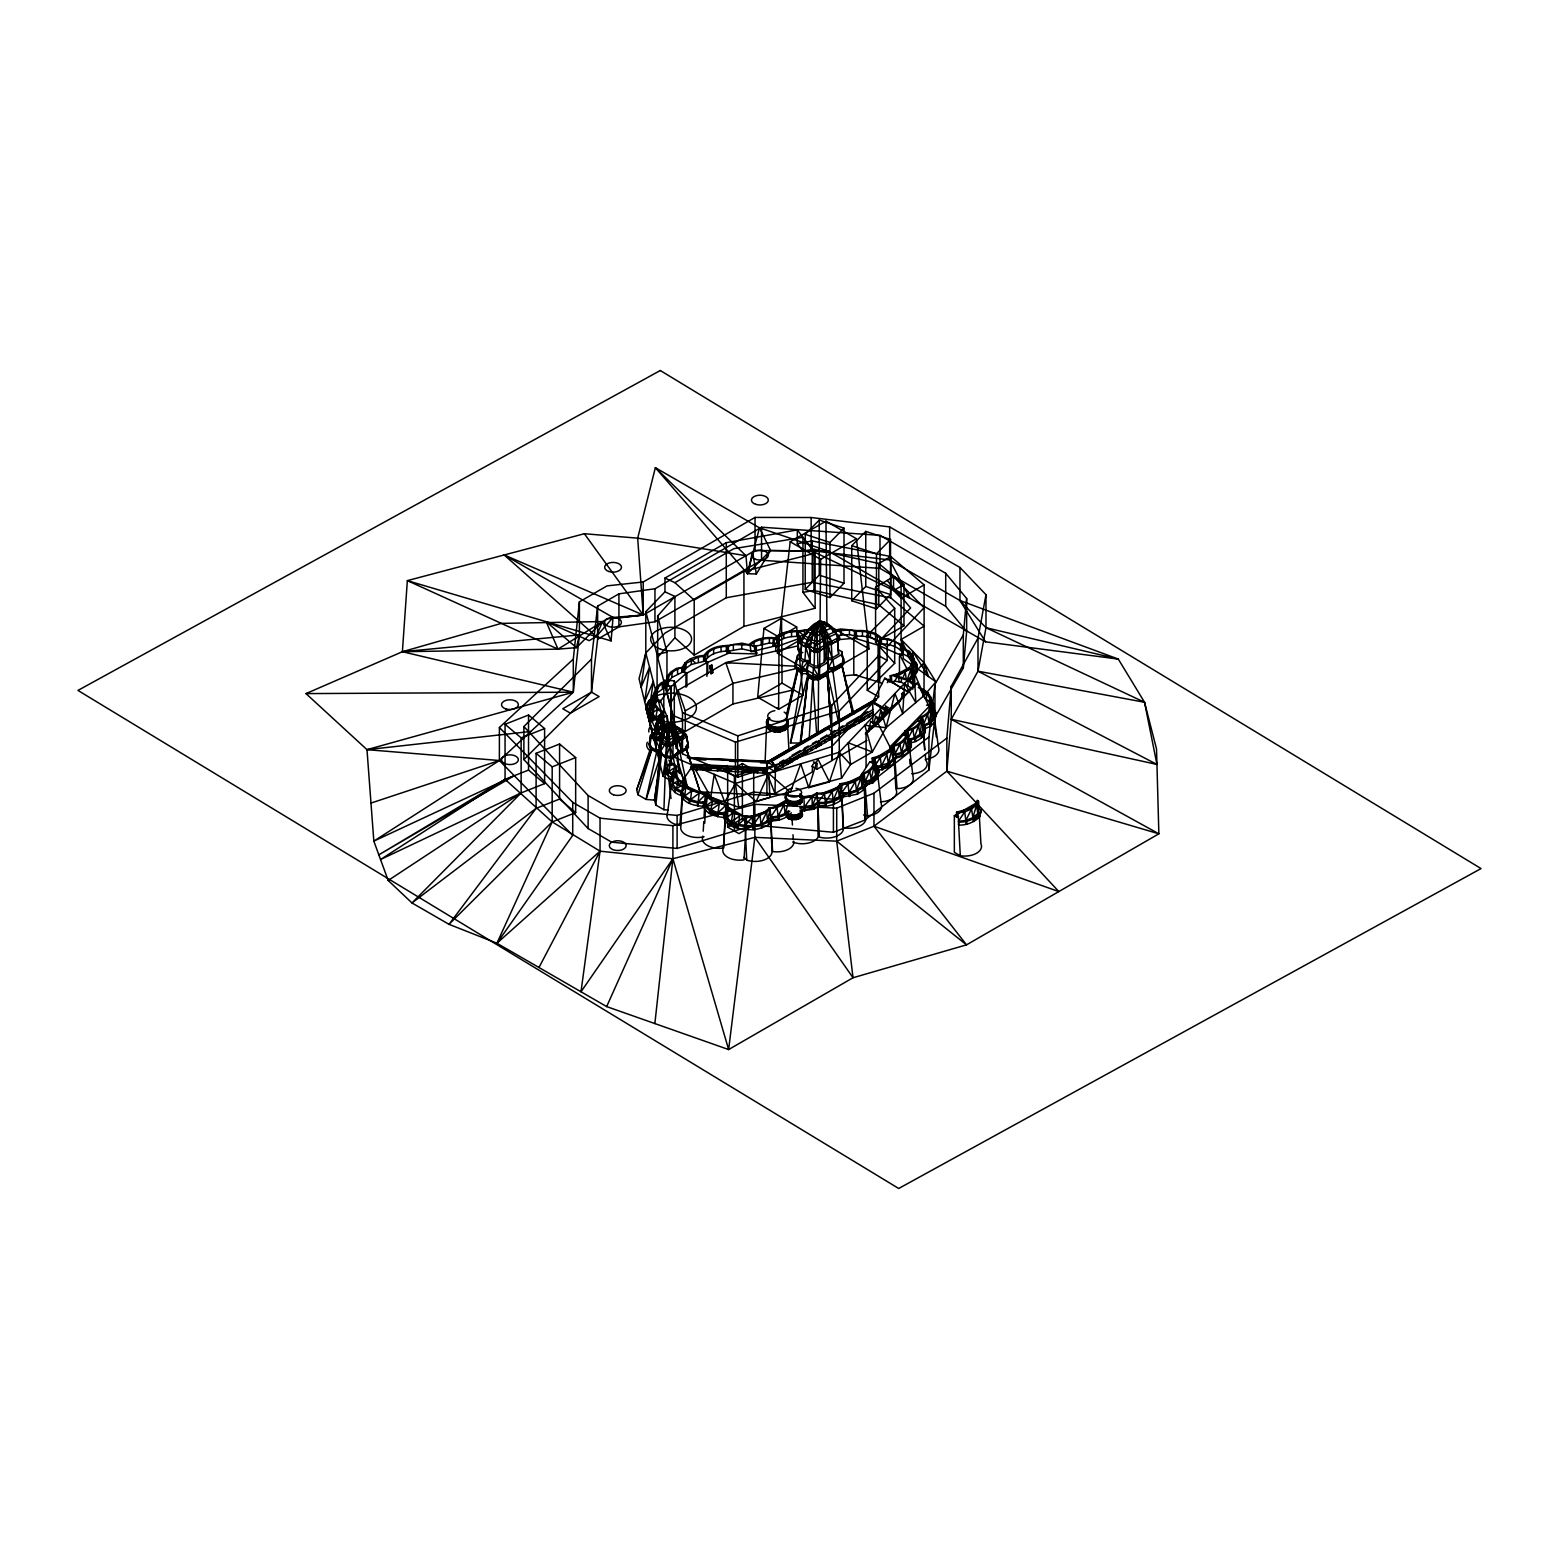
<?xml version="1.0" encoding="UTF-8"?>
<svg xmlns="http://www.w3.org/2000/svg" width="1559" height="1559" viewBox="0 0 1559 1559"><rect width="100%" height="100%" fill="white"/><g stroke="black" fill="none" stroke-linecap="round" stroke-linejoin="round"><path stroke-width="1.5" d="M690.462 769.386L766.892 773.245L775.018 771.53L775.018 765.8M785.639 799.67L786.34 796.941L785.853 801.54L786.34 796.941M787.821 721.466L786.671 722.304L787.431 727.254L787.821 721.466L786.671 722.304L787.431 727.254M802.281 813.369L801.95 809.511L801.443 815.084L801.95 809.511A8.36 4.833 0 0 1 798.052 814.772A8.36 4.833 0 0 1 787.958 814.012L787.685 818.241A8.691 5.028 0 0 0 798.208 819.04A8.691 5.028 0 0 0 802.261 813.389L802.281 815.922M841.957 792.868L840.418 783.651C835.39 791.348 825.081 793.414 816.39 793.219L817.91 802.437L825.413 802.437L833.227 800.41L839.288 796.902L841.957 792.868L843.867 793.278L843.867 796.24L841.217 800.293C834.377 804.873 826.251 807.406 817.91 806.295L825.413 805.399M817.91 806.295L817.91 802.437L824.497 793.726L832.175 791.582L838.372 788.211L841.431 784.489L839.288 796.902L838.372 788.211L833.227 800.41L832.175 791.582L825.413 802.437L824.497 793.726L817.384 794.057M873.332 711.742L861.659 718.485L861.659 715.62L861.192 718.757L847.141 726.864L846.673 724.272L846.673 727.157L832.642 735.244L832.175 732.652L832.194 760.48L816.916 769.308L811.557 766.21M818.592 621.632L805.048 634.26L804.97 635.916L808.069 637.689L811.908 637.573L809.355 648.992L814.48 652.344L818.027 652.383L824.769 647.648L819.8 622.022L822.256 628.998L829.154 625.023C816.994 614.09 805.574 631.726 801.657 641.509L799.631 643.224L801.774 644.841L805.789 647.16L810.544 647.16L809.355 645.933L813.019 632.896L809.881 633.071L807.504 631.707L807.679 630.362L819.099 621.593M813.72 677.483L813.72 679.802L813.72 677.483L817.773 677.483L817.773 679.782L817.773 677.483M660.724 747.891L660.763 740.856L665.128 730.314L659.827 750.697M778.623 709.287L779.071 637.144L796.668 626.971L802.982 695.217L778.623 709.287L757.693 697.204L763.949 628.413L781.546 618.241L796.668 626.971M795.831 665.576L797.682 670.896L786.593 719.693M802.827 652.325L797.526 655.384L797.506 658.405L802.904 661.523L808.127 661.523L806.899 669.727L808.069 677.054L800.683 743.955L808.088 673.722L806.997 669.629L801.248 669.649L795.304 666.2L725.792 662.692L678.107 690.228L670.955 702.622L670.955 723.259L685.258 731.522L732.944 703.986L793.278 689.935M808.088 673.722L808.069 677.054L812.824 679.802L818.572 679.782L827.088 674.872L828.277 672.416L827.498 659.613L826.309 658.931L826.66 644.218L824.399 636.072M841.49 663.9L852.442 712.755M841.47 666.239L843.341 663.783L842.503 661.016M828.297 669.103L827.108 671.539L831.337 724.877L827.205 671.617L832.954 671.617L841.47 666.706L843.867 663.569L841.685 651.565L838.079 649.479M856.437 538.712L820.658 559.369L819.566 677.424L777.395 653.065L790.199 541.772L825.978 521.135L856.437 538.712L869.084 648.836L818.572 678.029L812.824 678.048L806.88 674.599L808.03 661.62L809.978 660.451L805.789 647.16L799.631 643.224L799.533 640.924L805.048 634.26M810.446 649.382L809.862 663.471L814.149 665.946L817.929 666.005L817.072 632.74L818.611 621.749L810.31 628.667L803.314 637.689L801.657 641.509L809.452 645.835L804.132 645.816L811.908 637.573M818.202 734.406L818.631 667.739L827.478 662.633L827.498 659.613L832.818 659.691L841.646 654.585L841.685 651.565L843.867 663.569M660.899 757.401L661.601 752.646L656.592 752.217L651.837 749.47L649.772 746.391L651.116 737.719L653.377 733.51L662.088 726.494C667.174 728.053 671.539 717.023 666.005 728.735L662.283 726.923C670.214 723.824 671.033 720.765 664.543 725.89L662.984 727.897M676.703 752.744L680.036 753.036L688.376 746.683L686.895 736.803L675.144 726.436L667.778 723.162L674.365 726.104L674.755 727.878M687.577 788.406L680.036 753.036L681.225 751.769L681.38 739.999C677.191 733.646 662.536 708.566 672.884 735.595L666.531 737.68L663.432 735.887L663.101 733.977L655.852 740.467L656.592 752.217L646.069 799.416L654.566 800.157L655.793 805.029L663.92 809.725L668.168 810.095M788.113 816.76L791.309 815.182L790.588 819.021L788.542 818.339L788.211 814.149L791.602 815.279L791.524 819.566L787.626 818.261L787.86 814.032M814.149 665.946L814.48 652.344L809.355 648.992L809.355 645.933L814.402 649.031L817.968 649.07L824.204 645.465L824.185 643.38L831.356 641.47L839.541 636.91L839.638 639.19L837.514 641.275L824.165 646.732L824.224 648.817L824.73 645.329L828.686 643.185L832.701 643.204L839.638 639.19L837.612 637.865C840.574 630.362 803.138 612.102 828.862 626.055M785.853 801.774L785.522 796.181L785.872 801.852L791.699 805.282L796.123 805.223L796.201 802.359L802.378 798.89L802.047 801.774L801.443 799.709M824.185 643.38L824.769 647.648L817.832 651.662L813.876 651.604L815.279 632.896L820.599 621.827M780.085 731.873L780.182 728.306L785.054 726.669L787.86 723.883L787.431 727.488L784.742 730.333L780.046 731.873L769.834 730.314L769.542 726.669L766.794 723.824L766.775 720.492L769.678 717.744A10.874 6.275 0 0 0 774.531 728.306A10.874 6.275 0 0 0 787.841 720.609L787.86 723.746M800.118 794.018A8.691 5.028 0 0 1 800.118 801.112L799.884 804.054A8.36 4.833 0 0 0 802.047 801.872L796.123 805.282L796.24 802.417L787.724 801.112L785.541 798.851M674.248 735.088L668.986 723.863L665.654 724.389L665.771 725.559L669.844 723.376M668.48 723.142L665.79 725.11M669.181 723.805L672.572 730.392L671.773 732.087L668.869 733.315L665.264 731.853L665.946 728.716L665.167 730.333L662.497 730.255C654.546 726.416 673.293 719.79 675.144 727.312L672.026 728.228L669.24 723.844L675.105 741.928L669.98 744.89L666.511 744.539L660.704 740.817L660.568 753.582L666.2 757.752L671.208 758.181L677.483 754.556L678.672 752.334L670.662 729.943C665.147 711.761 682.9 748.866 681.225 750.814L688.376 746.683L686.311 734.679L680.698 731.093L686.311 734.679L688.376 747.638L681.225 751.769L677.892 751.496M903.811 692.8L901.18 699.348L902.661 692.488L903.811 692.8L903.655 697.048M790.588 819.021L791.309 815.182M926.475 705.097L929.456 705.642L931.171 709.696L929.456 700.887L931.132 701.18L932.672 705.214L931.366 710.066L927.566 714.49L922.304 717.257L920.823 716.555L920.648 720.726C917.394 726.358 911.391 729.709 905.077 730.762L905.077 735.536L907.026 735.088M809.862 663.471L810.446 650.006L809.862 660.548M663.92 809.725L666.531 737.68L668.753 724.058L669.805 746.742L666.511 756.057L660.568 753.582L666.511 757.011L671.52 757.44L678.672 753.309L677.931 750.405L681.225 750.814M704.746 823.171L705.428 809.589M671.461 725.52L668.908 723.318L674.521 727.059M672.163 724.623L674.306 727.507L673.975 725.598L668.577 723.629M684.245 667.077C677.912 668.109 671.871 671.422 668.499 677.015L668.265 681.186L666.784 680.64L667.174 676.528L670.701 672.046L676.411 668.382L684.245 667.077L684.245 671.851L686.856 672.845L686.856 686.564M686.856 672.845L670.877 686.934L668.265 685.96L668.499 677.015M765.157 760.811L766.775 720.492M780.435 731.756L781.332 728.111L783.904 727.254L784.313 730.469L783.398 726.728L780.845 727.585L780.435 731.756L784.45 728.248M796.435 805.185L797.175 802.261L799.221 801.579L796.766 801.852L796.435 805.185L799.65 802.378L799.553 804.152L799.241 801.95L796.552 803.431M703.226 831.2L703.791 821.496M704.083 816.624L704.59 805.964L703.226 801.716L704.785 801.54L707.279 797.195L705.447 793.219L706.695 792.498C709.17 800.936 719.517 803.723 727.332 804.425L727.332 809.199M725.091 818.806L723.395 847.921A16.857 9.724 0 0 0 744.033 859.847L745.884 828.297L745.514 829.466C736.491 828.998 722.363 825.198 723.688 813.584L725.247 813.428L727.741 809.082L725.909 805.107L727.332 804.425M725.286 818.845L723.59 847.979A16.857 9.724 0 0 1 702.934 836.053M809.16 739.161L813.408 667.759L808.01 664.641M660.587 725.13L660.919 715.503L663.998 711.606L662.244 711.722L659.379 715.484L657.157 728.462L661.23 725.149L658.989 720.414L659.379 715.484M660.704 723.512L660.919 715.503M772.874 645.368L773.245 639.755C778.954 632.408 789.205 630.596 798.033 630.849L798.949 636.462L800.605 638.001L775.817 646.907L774.16 645.368L774.16 640.613C779.734 633.149 790.121 631.259 798.949 631.707M809.978 660.451L804.912 660.451L805.789 647.16M683.037 783.514L682.472 791.875L684.771 795.986L690.52 799.65L698.179 801.891L705.662 802.106L705.564 803.294C696.698 803.236 684.615 801.579 680.952 792.147L685.765 787.314L683.037 783.514L684.089 782.696C688.396 790.725 698.9 792.79 707.279 792.946L707.279 797.701L709.189 796.259L685.999 786.028M705.935 797.935L707.279 792.946M650.512 735.614L649.772 746.391L655.715 749.821L660.724 750.249L655.852 740.467L651.116 737.719L650.512 735.614L656.748 731.327L650.512 735.614L649.031 744.461L649.772 747.346L655.715 750.775L660.724 751.204M756.29 646.322L756.076 653.903L726.923 653.182L727.118 645.601L741.909 643.146L756.29 646.322L756.329 653.728L757.284 652.987M919.849 717.159L917.647 721.174L920.628 721.72L920.628 716.945L922.304 717.257L920.122 734.25L914.256 737.855L907.357 739.531M876.294 699.017L767.379 761.825L766.853 767.983L691.007 764.163M705.447 793.219L704.785 801.54L706.149 805.808L711.001 809.881L718.056 812.687L725.442 813.467L725.909 805.107M723.688 813.584C725.149 823.327 737.271 825.861 745.514 826.504L746.547 817.013L747.794 816.312C739.979 815.591 729.612 812.804 727.137 804.386M786.827 721.447L786.671 724.916L787.685 724.935M802.242 799.709L801.54 796.941L811.791 796.396M682.14 796.824L679.841 825.354A16.857 9.724 0 0 1 667.408 813.603L671.091 787.178M819.8 676.664L819.586 679.198L822.256 676.353L819.8 676.664L820.482 677.386M821.593 675.632L821.379 678.165L822.256 676.353M611.089 640.905L613.038 617.461L504.2 554.965L596.298 636.52L613.038 617.461L643.224 615.026L755.043 550.463L828.667 551.243L985.522 641.821L1118.29 659.067L1144.54 702.271L1156.525 748.963L1158.863 833.812L966.522 944.851L853.026 977.746L728.638 1049.558L606.665 1006.588L496.931 943.234L449.011 924.331L411.985 902.953L388.191 880.465L373.829 841.119L366.989 749.665L305.993 693.599L402.397 651.72L501.355 623.386L602.437 621.573L611.089 640.905L407.347 580.63L402.397 651.72L573.303 692.196L579.402 634.883L579.402 601.852L607.075 585.872L643.224 581.975L755.043 517.413L811.148 517.51L889.663 526.903L959.974 567.495L985.99 594.681L985.99 627.712L978 671.188L951.243 719.264L946.859 771.159L1058.834 891.573L873.975 826.212L836.715 841.178L754.868 837.339L672.903 858.736L600.04 851.175L552.178 821.905L505.058 779.364L505.058 724.311L528.54 715.016L544.598 728.579L544.598 783.631L521.135 792.907L380.552 859.516L505.058 779.364L528.54 770.068L544.598 783.631M668.499 681.79L671.968 677.366L682.296 672.26C680.932 660.412 694.983 655.832 704.473 655.443L705.642 656.183L705.642 660.958L707.728 662.302L707.728 673.741M760.461 762.78L767.574 763.15L767.788 761.786L766.814 767.983L775.33 766.171L873.332 709.462M799.903 804.035L800.137 801.112A8.691 5.028 0 0 1 787.821 801.112A8.691 5.028 0 0 1 787.821 794.018M674.443 740.33L673.936 738.518L676.294 737.115L679.432 737.388L684.05 734.737L682.082 730.567L673.469 725.461L668.928 723.434L656.456 730.606L656.768 732.028L663.16 734.016L662.672 740.35L669.824 743L674.443 740.33L673.274 735.712L682.511 732.165L680.659 729.456L669.785 723.24L670.799 724.039M946.859 738.128L873.975 793.18L836.715 808.147L836.715 841.178L966.522 944.851L873.975 826.212L946.859 771.159L946.859 738.128L951.243 686.233L978 638.157L985.99 594.681M800.624 657.976L801.677 642.795L800.624 657.976L804.912 660.451M837.612 637.865L835.819 632.973L829.154 625.023L835.858 632.155L835.858 634.006L823.561 639.132L823.503 641.002L817.754 644.335L810.972 642.269L811.791 637.67L810.368 646.693L810.368 643.945L805.691 643.848C810.661 631.941 832.37 602.164 808.069 637.689M667.427 771.608L672.436 775.33L672.436 778.292L667.388 775.076L665.654 768.47M667.388 775.076L664.758 769.854M788.835 748.71L787.47 721.836L786.301 720.375M660.704 740.817L655.793 805.029L661.445 755.004L660.704 752.12L654.527 800.118L660.198 762.137M963.306 634.922L966.658 598.5L945.709 573.283L879.997 535.341L761.552 527.215L654.955 588.756L618.923 593.843L597.623 606.159L591.485 659.126L591.485 692.157L523.882 759.564L588.113 828.55L611.732 842.191L677.113 848.447L753.699 825.12L833.422 832.272L864.738 820.151L928.93 769.99L934.952 717.276L934.952 684.245L963.306 634.922L963.306 667.954L934.952 717.276M963.306 667.954L966.658 631.531L966.658 598.5M785.678 726.241L784.995 730.08L784.352 727.507L787.237 727.839L787.451 725.598L786.301 724.448L784.801 725.929L787.159 724.76M801.833 799.592L800.098 803.84L801.131 799.338L801.891 802.047L799.572 801.774L801.131 799.338M808.03 661.62L806.88 673.059L812.824 676.489L818.572 676.47L828.277 670.877L827.478 662.633L828.394 669.181L827.205 671.617L838.196 720.784M666.2 686.369L666.784 680.64M684.245 671.851L682.296 672.26L682.784 666.531M667.116 756.544L667.233 757.245M505.058 779.364L378.837 854.839L514.275 775.719L373.829 841.119L499.387 760.519L573.303 692.196L573.303 659.145L579.402 601.852M802.047 799.28L802.378 796.22L800.137 793.979M787.685 722.324L787.431 724.662L786.671 722.304M654.858 1023.581L672.903 858.736L672.903 825.705L754.868 804.308L836.715 808.147M655.131 699.894L654.585 691.943L656.573 687.168L660.997 682.939L666.648 680.426L668.265 680.815L668.265 685.96M665.985 686.233L666.648 680.426M672.592 775.037C665.771 782.306 672.592 793.473 681.049 795.363L683.232 783.398L678.068 780.552L674.423 776.109L673.293 771.218L674.989 767.223L676.664 766.931L674.813 775.856L676.664 771.705L676.606 766.385L672.065 763.15L670.467 760.032M654.819 700.069L655.287 696.035L656.982 695.801L650.278 724.389L645.855 707.689C647.589 696.366 661.445 693.365 671.111 693.112A25.256 14.577 0 0 1 696.152 705.798A25.256 14.577 0 0 1 677.639 721.778C666.96 723.22 654.897 721.33 647.238 713.106M661.834 716.438L662.283 712.405L657.333 709.442L654.039 704.902L653.299 699.991L655.287 696.035M931.58 705.292L931.99 709.131C934.367 699.543 928.053 689.409 918.27 687.655M934.231 704.415L933.568 712.132L934.231 704.415L930.645 699.582M806.997 671.188L801.248 671.188L795.304 667.759L795.324 662.887L797.506 658.405L795.304 667.759L802.437 673.644L808.186 673.624L800.157 743.078L790.491 742.98L802.437 673.644L801.248 669.649L802.904 661.523M928.93 769.99L928.93 736.959L934.952 684.245M591.485 692.157L599.143 696.581L570.419 713.165L562.76 708.76L591.485 692.157L597.623 639.19L597.623 606.159M754.868 804.308L754.868 837.339L728.638 1049.558L672.903 858.736L581 991.777L600.04 851.175L600.04 818.144L572.718 802.359L499.387 727.488L573.303 659.145M655.267 728.384C656.222 736.978 653.416 721.427 658.755 720.55M655.267 731.346L655.891 723.454M797.779 650.006L798.13 630.986L813.057 628.803M673.469 755.452L671.948 757.752L672.825 756.817M674.989 754.575L674.774 756.115L676.216 753.874M682.939 749.937L682.725 751.477L683.621 750.542M799.845 817.286L801.794 812.025L800.547 817.481L799.981 813.817L800.547 817.481M676.509 748.242L677.658 739.687L681.38 739.999L686.895 736.803M664.972 591.835L674.911 596.454L674.911 637.728L694.203 655.111L743.935 626.406L815.123 608.263L815.123 553.211L797.312 529.885L726.28 542.688L664.972 578.077L664.972 591.835L645.796 611.654L645.796 652.948L641.119 687.168L649.538 667.252L644.685 701.667L653.279 681.478L648.291 716.322L657.021 695.723L649.246 700.4L645.855 707.689L657.645 733.665L650.746 726.806L649.246 714.977L645.855 707.689L654.215 740.369L663.803 721.583L663.803 680.309L674.306 680.737L682.511 712.638L682.511 753.913L737.777 777.162L831.746 746.566L878.652 696.854L878.652 641.801L910.592 607.952L887.168 580.455L875.573 587.236L875.573 642.289L894.691 663.335L867.252 690.286L878.652 696.854M796.668 818.631L798.715 817.929L799.455 814.129L799.124 818.319L797.058 819.001L796.337 815.162L799.553 816.741M774.16 731.756L774.531 729.027L770.653 727.722L770.263 730.45L771.179 726.728L773.751 727.566L774.16 731.756L771.179 726.728M791.426 805.185L791.719 803.002L788.62 801.95L788.308 804.152L789.049 801.151L791.095 801.833L791.426 805.185L789.049 801.151M745.514 829.466L744.072 816.117C753.016 816.721 763.442 814.967 769.366 807.679L771.062 820.872C778.623 820.872 786.282 818.67 791.348 812.804M933.977 711.898L933.977 708.936L936.179 713.087L934.815 721.798L930.781 726.182L924.156 729.027L922.304 717.257L923.084 725.344L925.13 725.305C926.67 734.328 915.757 739.668 907.962 740.389M910.261 742.786C917.16 742.006 925.383 736.959 925.403 729.612M698.14 791.797L766.892 795.265L775.018 793.55L766.931 773.245L767.574 768.801L775.641 764.787M651.116 737.719L651.623 734.289L653.377 733.51L653.903 735.302L662.672 740.35L662.049 737.953M684.401 666.375L684.927 662.75M766.892 773.245L767.574 768.782L691.709 764.962M802.359 796.941L802.047 801.579L802.047 799.514M667.778 678.633L665.498 682.082M921.077 689.448L926.455 693.19L929.671 697.691L929.671 701.979L931.191 701.453L931.074 697.341L931.99 709.131M929.866 700.79L929.671 706.734L929.671 697.691M766.775 723.746L767.203 727.585L769.912 730.294L769.62 726.65L780.124 728.228L780.026 731.814A10.445 6.022 0 0 1 767.262 724.487L767.554 720.102L769.035 718.621L769.503 719.576M785.911 799.338L786.145 795.869L788.016 794.895L786.145 795.869M666.161 682.101L667.174 676.528M682.335 791.485L676.509 788.757L672.631 784.352L671.754 779.422L673.293 771.218L674.092 775.31M653.299 699.991L652.227 713.106L655.774 717.608L659.515 719.517M653.104 699.543L654.585 691.943L653.104 699.543L655.559 696.035L657.177 696.405L656.047 692.293C657.489 686.408 662.614 682.394 668.265 680.815M826.095 624.418C827.108 621.885 817.052 620.268 819.995 622.041L822.801 638.586L817.54 641.626L811.596 639.892L814.032 630.538L810.037 629.719M660.431 729.183L661.23 725.149L664.037 727.371M811.596 639.892L814.129 630.44L812.59 634.805L817.306 636.072L822.022 632.097L831.493 628.004L831.668 626.66L827.478 624.048L820.326 621.554M934.211 713.437L933.139 718.348L929.106 722.713L923.181 725.364L927.566 714.49L929.106 722.713L931.366 710.066L933.139 718.348L932.672 705.214L934.211 713.437L931.132 701.18L932.009 709.287M935.751 713.535L934.815 721.798M649.246 700.4L646.79 711.255L655.891 700.478L649.246 700.4L651.35 705.857M654.858 694.69L656.573 687.168M657.157 728.462L658.989 720.414L657.781 723.532M826.153 625.471L829.291 625.295L820.053 621.534L824.867 624.36L825.315 622.957L819.021 622.002L813.584 631.921L815.279 632.896L817.072 632.74L819.508 622.314M786.749 714.041L797.156 669.902M786.905 714.353L797.682 670.896M874.19 762.624L872.163 762.838L872.163 758.083L885.863 753.854L890.579 749.821L892.04 745.728L893.326 746.43L892.917 759.019L888.318 763.189L875.963 766.853M878.126 770.458L889.448 767.028L894.963 762.137L896.035 754.907L894.009 754.731M894.963 762.137L896.035 754.907M767.496 724.701L767.418 727.8L770.321 727.449L769.659 730.041L767.496 724.701L768.977 726.202M786.788 799.299L787.821 803.801L786.087 799.553L787.977 800.488L787.646 801.989M767.418 727.8L768.373 724.389M790.491 742.98L808.186 673.624M786.028 802.008L786.554 799.962L786.028 802.008L788.347 801.735M665.946 728.716L663.432 735.887M797.312 529.885L797.312 543.662L812.239 540.973L890.813 556.563L924.156 584.878L924.019 695.645L935.926 681.829L903.421 658.716L901.102 639.482L924.156 626.172L890.813 597.857L812.239 582.267L726.28 597.74L664.972 633.129L645.796 652.948L639.034 678.691L663.004 776.129L679.276 785.522L738.752 807.348L763.364 799.163L841.568 778.214L850.532 764.553L872.319 751.964L886.038 727.702L894.963 693.502L902.7 713.632L904.59 683.349L915.835 702.563L914.315 673.079L924.019 695.645L886.038 727.702L864.836 725.286L872.319 751.964L848.252 742.786L850.532 764.553L839.268 752.256L839.268 710.982L887.129 660.47L887.129 646.712L924.058 607.757L893.56 576.772L887.168 580.455M873.742 723.883L875.729 716.341L880.679 719.186L874.735 724.448M878.711 718.777L880.699 711.235L885.648 714.08L879.705 719.342M880.699 711.235L883.173 715.562L885.648 706.149L890.598 708.994L879.88 718.972M931.171 704.921C930.626 710.787 925.988 715.152 920.628 716.945M797.526 655.384L795.324 664.446M788.308 802.866L785.21 813.428L778.155 816.234L770.789 817.013C765.274 824.906 754.361 826.328 745.416 825.393L752.081 816.994L760.032 815.221L766.677 812.122L770.243 808.556L767.496 820.872L766.677 812.122L760.967 824.087L760.032 815.221L752.88 825.744L752.081 816.994L744.949 816.994M824.769 647.648L820.813 630.577L822.158 628.92L825.257 638.274M661.601 752.646L646.069 799.416L637.943 794.72L651.837 749.47L649.596 745.319L651.214 746.995M843.536 796.785L857.411 794.155L863.998 789.731L866.044 785.561L865.089 781.877L869.727 771.12L871.228 779.403L873.897 766.833L875.651 775.154L875.632 762.02L877.132 770.282L875.651 775.154L871.228 779.403L865.089 781.877L864.212 773.751L869.727 771.12L873.897 766.833L875.632 762.02L874.443 757.947L872.787 757.596L874.151 761.688C873.059 767.593 868.11 771.724 862.575 773.381L864.212 773.751M864.056 785.249L872.845 782.91L877.269 778.662L879.14 769.99L877.308 765.8M906.617 681.4L912.463 664.797L911.236 664.076L909.404 668.109L904.298 671.968L890.208 675.768L890.208 680.523L888.026 679.217M878.672 770.438L877.269 778.662M808.79 787.704L817.715 758.726L829.446 781.877L808.79 787.704L800.722 763.832L790.335 792.342L768.704 773.439L756.173 801.54L735.458 783.417L673.02 756.739L645.796 652.948M786.087 799.163L785.911 797.253M725.442 813.467L725.052 814.636C717.647 814.305 709.209 811.908 704.59 805.964M958.61 816.799L956.563 816.974L956.563 812.22L970.516 808.264L975.486 804.347L977.201 800.293L978.448 801.014L979.091 809.335L977.746 813.584L972.894 817.657L965.82 820.463L958.454 821.242L960.305 855.755A16.857 9.724 0 0 0 980.942 843.848L979.383 817.13M958.454 824.204L958.746 825.101C966.697 825.335 974.219 822.295 979.773 816.76L981.118 809.55L979.091 809.335M979.773 816.76L981.118 809.55M766.794 721.486L767.184 727.196L766.794 721.486L767.808 721.447M767.184 724.604L767.944 722.265L766.931 722.285M814.402 649.031L817.54 641.626L815.279 632.896M829.446 781.877L839.268 752.256L924.058 662.809L901.102 639.482L901.102 584.43M637.943 794.72L636.676 789.809L651.116 746.586L649.031 744.461M788.25 816.156L787.178 817.481L787.724 813.798M890.208 675.768L898.335 675.515L910.495 668.772L911.606 677.366L912.463 664.797L913.106 673.137L911.606 677.366L908.273 680.055M913.613 677.619L912.872 680.854L915.114 673.371L913.106 673.137M913.613 680.562L915.114 673.371M652.695 706.968C648.895 704.376 654.429 689.292 653.279 697.048M666.726 742.688L668.986 737.855L668.869 733.315L665.888 729.885L668.441 723.766L670.896 723.824M636.676 789.809L651.837 749.47M912.541 660.841L912.541 665.615L911.372 660.782L907.786 656.378L902.447 653.591L902.447 648.817L907.786 651.623L911.372 656.027L912.541 660.841L910.69 664.991L912.385 664.699L914.061 660.704L912.95 655.832L909.306 651.37L904.142 648.544L901.609 644.627L888.221 638.703L880.075 638.995C888.455 639.151 898.958 641.217 903.265 649.226L903.265 653.981L901.375 655.423L878.185 645.192L878.185 681.809L882.394 683.66M663.16 734.016L662.107 737.992L657.956 737.641L668.499 723.805L663.959 728.774M795.051 819.254L795.597 817.384L792.011 815.201L792.674 819.254L795.051 818.806L792.674 818.806L792.011 817.364L795.597 817.384M817.929 666.005L824.516 662.205L824.73 645.329M656.047 697.068L658.015 687.558M651.623 734.289L652.227 736.277L653.903 735.302L656.456 730.606M934.055 707.825L931.249 702.739M665.888 729.885L668.441 723.766M606.665 1006.588L672.903 858.736M538.966 967.515L600.04 851.175L496.931 943.234L552.178 821.905L552.178 766.853L536.101 753.309L559.584 744.013L575.661 757.577L575.661 812.629L552.178 821.905L449.011 924.331L536.101 808.361L559.584 799.065L575.661 812.629M663.998 716.926L667.038 716.497L660.022 700.127L656.982 700.556L654.819 704.668L654.819 699.894L656.982 695.801M889.448 767.028L889.624 763.676L894.963 759.194M823.425 676.976L825.978 674.209L825.101 676.021M841.646 654.585L843.867 662.01L834.162 667.622L828.394 667.622L832.818 659.691L834.162 667.622L832.954 671.617L839.775 720.784M835.838 668.655L834.961 670.467L835.156 667.915L837.514 667.681L836.618 669.493M838.684 668.324L841.334 665.479L840.457 667.291M864.056 782.287L862.01 786.457L856.495 790.238L849.012 792.635L841.529 793.005L839.833 783.885L854.39 780.728L859.983 777.084L862.361 773.147L864.056 782.287L866.044 782.618L872.845 779.948L877.171 775.31M863.998 789.731L866.044 782.618M826.757 644.296L826.406 659.009M661.386 743.662L669.805 746.742L675.339 743.546L674.54 739.901L677.191 738.323L680.679 738.654L686.311 734.679M687.09 747.287L686.213 749.002L687.831 747.618L686.564 745.26L687.831 747.618M872.767 701.608L884.791 678.165L908.624 691.923L884.83 713.866M903.363 676.489L905.331 672.689L906.286 679.217M799.631 643.224L801.579 639.463L801.657 641.509M663.803 680.309L673.02 715.445L673.02 756.739L663.004 776.129L668.421 739.161L657.879 755.297L663.803 721.583L649.246 714.977L662.205 724.701M685.96 687.266L685.96 673.546L683.875 672.182L683.875 667.427L685.979 663.432L698.354 657.002L705.642 656.183M683.875 672.182L685.979 668.207L691.319 664.446L705.642 660.958M789.731 811.226C785.073 816.429 777.785 817.734 771.062 817.91M979.773 813.798C974.219 819.352 966.697 822.392 958.746 822.158L957.791 812.921L956.563 812.22M895.49 758.239L902.875 756.096L908.195 752.217L908.195 748.866L911.333 743.721L910.456 739.434L908.41 739.57L907.591 731.385L906.052 730.898L906.052 735.673L903.285 734.815L889.624 749.723M911.333 743.721L911.333 746.683L908.195 752.217M908.449 737.524L912.892 729.417L918.543 725.734L921.973 721.213L923.337 729.67L920.122 734.25L918.543 725.734L914.256 737.855L912.892 729.417L905.077 730.762M813.584 631.921L819.06 622.158M800.157 816.37L801.794 812.025M917.491 668.265L917.491 671.227L914.782 675.729L914.782 672.786C919.557 668.382 916.867 661.893 912.229 658.639M787.509 764.319L789.478 760.811L787.49 761.961L787.49 764.28L787.509 762M787.977 764.046L789.478 761.357L789.517 763.169M802.495 755.667L803.996 752.978L804.035 754.79M816.604 747.521L818.105 744.851M831.726 736.433L829.758 739.94L829.719 737.582L831.746 736.452M830.226 739.668L831.726 736.978M845.134 730.898L846.673 728.248L846.673 730.021M859.652 722.519L861.192 719.868L861.192 721.642M828.238 657.956L828.686 643.185C812.181 602.144 824.633 628.18 832.701 643.204L831.317 644.841L832.058 657.976L828.238 657.956L824.477 659.983L824.516 662.205L824.165 646.732M663.725 727.956L665.05 726.026L664.115 726.572M756.329 573.985L752.588 551.886L747.521 573.693L759.486 527.799L828.667 551.243L770.614 550.483L747.521 573.693L745.962 555.706L655.365 467.681L747.521 573.693L756.329 573.985L770.614 550.483L759.486 527.799L655.365 467.681L637.689 538.167L643.224 615.026L617.267 618.124L613.038 617.461A8.419 4.872 0 0 0 605.126 624.009A8.419 4.872 0 0 0 618.455 626.055A8.419 4.872 0 0 0 617.267 618.124M816.877 624.711L818.904 621.437M653.903 735.302L662.263 727.8M657.976 730.84L662.088 726.494L665.401 726.007L668.187 723.376L663.354 726.572M859.633 777.512L869.864 761.727L872.787 762.37L874.151 766.463M875.359 765.177L880.27 757.577L891.748 750.444L893.326 746.43L892.917 759.019L891.748 750.444L888.318 763.189L886.954 754.517L881.439 766.151L880.27 757.577L872.163 758.083M649.85 708.234L650.356 713.165L654.371 717.978C654.429 728.345 645.017 705.779 652.89 703.791L654.371 704.122L651.72 708.156L654.039 704.902L652.227 713.106L657.333 709.442L655.774 717.608L663.998 712.171L658.872 709.228L655.618 704.746L654.819 699.894M841.217 800.293L841.217 797.331L843.867 793.278M816.955 624.711L819.099 621.456M770.789 822.197L772.017 851.721A16.857 9.724 0 0 1 746.722 860.139L745.299 829.252C753.738 830.772 762.078 828.492 769.347 824.341L772.562 820.424L772.562 817.481L770.711 816.974L777.025 807.64L787.256 802.086M958.454 821.242L964.69 811.869L971.569 808.965L976.597 804.99L978.448 801.014L977.746 813.584L976.597 804.99L972.894 817.657L971.569 808.965L965.82 820.463L964.69 811.869L957.791 812.921M893.326 682.959L898.335 675.515L899.173 681.965M775.037 729.027L779.519 729.008L775.037 731.814L775.856 727.819L778.818 727.819L779.519 731.814M775.037 729.612L775.856 727.819M795.714 805.223L795.714 802.982L792.128 805.223L792.128 803.002L795.148 802.028L795.714 803.47M792.128 803.47L792.771 802.028M705.058 656.436C709.618 648.544 719.868 646.322 728.423 646.303L728.423 651.077L730.294 652.519L706.948 662.633L705.058 661.191L704.005 655.618C708.741 647.842 718.855 645.699 727.371 645.504L728.423 646.303M705.058 661.191C709.618 653.299 719.868 651.077 728.423 651.077M496.931 943.234L572.718 835.39L572.718 802.359M658.015 692.332L666.492 686.213L671.169 686.272L660.081 701.862L657.177 701.18L657.021 654.429L645.796 611.654M660.919 720.258L663.998 716.38L667.116 716.166L668.714 724.545M857.411 794.155L857.684 790.822L863.998 786.769M819.605 621.3L826.309 623.717M671.754 779.422L674.423 776.109L672.631 784.352L678.068 780.552L676.509 788.757L684.908 783.105L679.568 780.299L675.982 775.895L674.813 771.081M666.726 725.169L668.246 723.279M745.299 826.309C753.738 827.81 762.078 825.529 769.347 821.379L772.562 817.481M811.713 630.693L819.138 621.905M801.248 669.649L808.127 661.523M887.324 682.647L890.033 679.471M774.16 645.368C779.734 637.904 790.121 636.033 798.949 636.462M682.511 753.913L657.664 657.313L657.664 616.019L674.911 596.454M657.664 657.313L674.911 637.728M817.91 803.353C826.251 804.444 834.377 801.93 841.217 797.331M855.248 631.551L856.066 630.654C865.128 629.992 875.476 631.531 881.965 638.43L879.705 645.699L879.705 682.316L853.806 674.54L853.806 637.923L855.248 636.306L855.248 631.551C864.251 630.81 874.891 632.194 881.147 639.326M800.02 670.916L798.734 669.084L798.968 671.637L798.072 669.785L800.936 672.767M810.622 677.21L809.335 675.359L809.569 677.931L808.673 676.08L811.537 679.042L811.284 676.489M924.156 726.085L930.781 723.22L934.679 718.446M935.751 716.497L936.179 713.087M669.883 782.501L670.253 779.149M682.511 712.638L737.777 735.867L831.746 705.272L878.652 655.579L887.129 660.47M770.672 727.254L773.751 727.566M788.64 801.579L791.095 801.833M866.083 767.009L866.083 733.139L878.029 723.532L917.238 683.017L929.164 706.422L929.164 711.255M889.975 751.75L889.975 746.936L929.164 706.422M869.474 730.762L865.498 734.055L870.526 727.78M873.878 724.331L887.539 710.28L887.656 711.859M865.498 734.055L871.598 727.468M874.911 724.058L880.679 719.186M805.223 534.347L819.254 520.063L844.004 528.17L844.004 583.222L829.973 597.506L805.223 589.399L805.223 534.347L829.973 542.454L844.004 528.17M805.223 589.399L819.254 575.115L819.254 520.063M851.74 545.689L865.771 531.405L890.52 539.511L890.52 594.564L876.489 608.848L851.74 600.741L851.74 545.689L876.489 553.796L890.52 539.511M851.74 600.741L865.771 586.457L865.771 531.405M505.058 724.311L521.135 737.855L521.135 792.907L411.985 902.953L536.101 808.361L536.101 753.309M799.475 816.175L801.95 814.577M654.429 750.269L652.461 749.138L655.092 751.341L654.916 749.782M662.283 754.809L664.913 757.011L664.251 755.92M785.58 796.22L787.841 793.979M801.95 811.849L796.025 815.26L791.68 815.201M523.882 759.564L523.882 726.533L591.485 659.126M769.912 718.894L767.554 720.102M867.252 690.286L867.252 635.234L894.691 608.283L875.573 587.236M659.847 733.821L666.005 728.735M649.85 711.177L650.239 707.844M878.672 773.381L879.14 769.99M788.542 818.339L790.998 818.65M791.212 817.773L788.503 816.37L788.211 814.149M684.05 734.737L685.2 733.685L675.144 726.436L680.971 730.879L672.611 734.153L673.663 737.329L669.415 739.784L666.628 739.551L663.062 737.485L662.575 735.341L655.345 733.042L654.916 731.424L659.165 728.969M904.201 732.983L918.173 720.355L920.823 721.33L920.823 716.555M651.097 702.739L651.584 699.348M788.464 810.699L785.21 813.428L783.904 804.736L778.155 816.234L777.025 807.64L768.879 807.971L776.07 806.938L786.165 801.404M972.894 820.619L977.746 816.546M676.606 766.385L668.908 771.335L667.116 768.197M909.54 680.581L912.872 677.892M906.987 691.261L917.238 683.017M776.752 638.839C767.496 637.514 756.914 638.859 749.84 645.387L749.158 644.452C756.349 638.04 766.814 636.774 776.07 637.923L777.96 645.27L751.048 651.818L750.015 644.978L733.354 644.608L727.04 646.615M667.661 765.508L670.506 763.267L674.872 766.521M523.882 726.533L588.113 795.519L611.732 809.16L677.113 815.415L753.699 792.089L833.422 799.241L864.738 787.12L928.93 736.959M704.571 770.107L706.714 768.431L706.714 770.204M725.013 771.14L727.176 769.483L727.176 771.237M747.034 769.932L744.208 772.095L744.208 769.776L747.034 769.932L747.034 772.251M744.89 772.134L747.034 770.477M766.229 770.887L763.403 773.069L763.403 770.75L766.229 770.887L766.229 773.206M764.085 773.108L766.229 771.452M878.185 645.192L880.075 643.75C888.455 643.906 898.958 645.972 903.265 653.981M903.265 649.226L904.337 648.427L902.447 648.817M906.052 730.898L906.481 735.068C904.006 740.856 898.393 744.5 892.391 745.806L893.931 746.274L895.49 755.277L902.875 753.153L908.195 748.866M655.891 726.397L656.378 723.103M681.049 795.363L682.335 794.447M745.962 555.706L637.689 538.167L584.372 533.724L407.347 580.63L557.986 649.129L576.499 647.648L579.402 634.883L402.397 651.72L557.986 649.129L607.075 618.904L643.224 615.026L643.224 581.975M388.191 880.465L521.135 792.907M875.827 757.908L889.741 749.275M813.876 651.604L817.968 649.07M890.598 708.994L888.123 710.475L900.011 700.809L865.498 732.964M883.173 715.562L885.648 714.08M875.573 642.289L903.967 625.802L903.967 584.528L878.808 563.501L813.954 549.236L802.943 551.048L797.312 543.662M664.972 578.077L674.911 582.676L733.821 548.671L802.943 537.29L802.943 592.342L815.123 608.263M597.623 639.19L618.923 626.874L654.955 621.788L761.552 560.246L879.997 568.372L945.709 606.315L966.658 631.531M694.203 655.111L694.203 600.059L743.935 571.354L815.123 553.211M709.871 665.751L712.112 665.342L712.716 672.786L711.079 673.741L709.871 665.751L711.079 673.741M710.475 666.297L712.112 665.342M810.31 628.667L814.051 626.523L812.181 627.751M807.153 633.617L803.314 635.838L803.314 637.689L806.88 639.736L811.187 639.677M777.395 653.065L804.21 637.592M817.072 632.74L820.813 630.577M685.258 731.522L685.258 710.865L732.944 683.349L797.916 668.207M924.156 584.878L901.102 598.188L893.56 590.53L903.967 584.528M666.589 724.623L663.764 726.26L664.816 727.332L664.543 725.89M670.701 729.066L672.026 728.228M667.564 730.859L670.662 729.943M672.377 730.45L677.463 728.755L677.308 727.605M666.511 756.057L671.52 756.466L678.672 752.334L674.774 741.402L677.658 739.687M757.693 697.204L782.053 683.134L802.982 695.217M839.638 639.19L837.417 639.229L838.645 654.176L832.058 657.976L827.712 644.822M727.644 772.075L742.396 763.54L753.699 770.068L753.699 825.12L738.947 833.636L727.644 827.127L727.644 772.075L734.386 775.953L753.699 770.068M875.788 699.075L767.535 761.688L771.14 761.026L876.294 700.127M706.695 797.273L708.897 795.986L743.799 816.214M689.078 758.376L767.301 762.332L775.33 766.171L771.705 761.357L873.858 702.291M779.714 762.429L783.807 760.071M791.991 755.355L800.157 750.639M804.249 748.281L808.322 745.923M812.414 743.565L816.507 741.207M820.599 738.849L826.718 735.302L832.233 738.498L831.726 733.003M830.772 732.866L834.864 730.508M838.956 728.15L843.029 725.773M847.122 723.415L859.379 716.341M863.472 713.983L867.564 711.625M818.611 740.642L818.124 743.779L804.483 751.613M818.572 743.468L831.746 735.906M872.806 712.599L868.948 714.84L868.948 717.159M782.988 764.612L782.988 766.931L782.949 764.592L787.022 762.273L787.022 764.592M791.972 759.389L791.991 761.727L789.984 760.578L791.991 759.428M801.54 753.893L797.467 756.212L797.487 758.57M818.124 744.325L816.098 745.455L816.137 747.794L818.105 744.286L818.124 746.644M774.998 771.491L873.761 714.373M866.921 740.35L832.175 760.402L832.175 732.652M774.998 793.512L812.2 772.036L812.648 764.728L815.279 762.215L816.916 763.871L816.916 769.308M727.644 827.127L742.396 818.611L753.699 825.12M772.855 807.893L787.314 799.533M960.305 855.755L954.342 852.325L954.342 815.708L974.979 803.781L977.201 805.068M800.001 811.226L813.759 809.218L819.079 806.159L819.079 803.216L817.618 802.378L812.317 805.418L800.02 807.172M800.001 808.264L813.759 806.256L819.079 803.216M894.34 675.729L909.072 667.544M672.436 775.33L673.956 774.531L668.908 771.335L670.506 763.267L668.889 760.11M685.96 673.546L707.728 662.302M860.373 776.518L837.846 787.237L839.833 788.64M666.511 744.539L669.824 743M657.021 654.429L666.96 652.149L666.96 693.424M874.463 767.963L882.569 767.009L889.448 764.066M883.173 768.353L888.318 766.151M863.589 814.987L867.525 815.844L865.089 784.82L869.181 783.183M821.164 793.882L838.645 786.925M521.135 737.855L544.598 728.579M552.178 766.853L575.661 757.577M666.122 746.391L669.98 744.89M893.931 746.274L899.972 744.091L905.077 740.155L907.864 735.497L907.591 731.385L909.287 743.877L906.734 748.593L901.394 752.471L894.749 754.459L899.972 744.091L901.394 752.471L905.077 740.155L906.734 748.593L907.864 735.497L909.287 743.877L908.41 739.57M755.862 646.128L769.405 643.01L776.752 643.614M783.943 727.722L780.552 729.554M823.639 622.002L822.509 622.372L823.932 622.353L824.224 624.925M747.112 817.773L767.788 810.875M370.984 803.08L499.387 760.519L572.718 835.39M799.143 816.37L796.045 817.384L797.058 819.001M840.944 784.664L847.979 783.982L849.012 792.635L855.306 781.468L856.495 790.238L860.977 777.785L862.01 786.457L863.472 773.927L860.977 777.785L855.306 781.468L847.979 783.982L841.529 793.005L849.928 793.589L857.411 791.192M727.04 651.389L741.733 648.817L756.212 652.091M787.47 721.836L787.237 724.233M673.02 715.445L735.458 742.123L839.268 710.982M901.394 755.433L894.749 757.421L897.068 788.62A16.857 9.724 0 0 0 913.282 778.526L909.579 749.08M798.013 631.999L810.738 629.817M798.013 636.774L804.425 634.864L804.425 630.109M756.173 801.54L769.951 797.487L768.704 773.439M499.387 727.488L499.387 760.519L366.989 749.665L573.303 692.196L305.993 693.599M650.103 747.346L651.72 749.022L649.031 743.507M732.944 703.986L732.944 683.349L725.792 662.692L797.682 645.913L800.878 655.092M812.317 808.38L800.02 810.134M767.281 762.332L771.744 761.377L775.33 766.171M814.48 652.344L817.832 651.662M680.952 792.147L680.952 795.109L682.472 794.837L680.874 826.523A16.857 9.724 0 0 0 704.064 836.754M832.759 630.46L840.905 628.979L856.066 630.499L856.807 638.04L837.573 639.736M832.993 631.356L849.46 629.875L856.339 631.492M837.008 635.39L849.46 634.63L856.339 636.247M902.447 653.591L899.446 654.098L907.689 670.273M676.664 771.705L679.685 771.198L687.928 787.353L684.908 787.88M802.943 592.342L813.954 590.53L878.808 604.775L903.967 625.802M654.702 703.772L652.695 704.025L651.097 699.796M366.989 749.665L530.801 731.463M778.155 819.177L770.789 819.976L772.562 820.424M827.478 624.048L825.042 624.302L820.053 621.534M844.783 675.729L856.807 674.657M676.606 771.14L679.724 770.906L677.269 760.461M725.792 662.692L730.586 662.38M855.248 636.306C864.251 635.585 874.891 636.968 881.147 644.101M801.345 812.044L802.281 816L800.04 818.241L791.602 819.488M766.794 723.201L767.808 723.181M766.931 724.857L767.944 724.838M785.541 796.961L785.853 799.475A8.36 4.833 0 0 0 796.123 805.282M674.93 726.221L672.241 726.143M799.572 797.351L811.752 795.675L817.15 792.907L817.618 802.378M792.128 803.002L795.714 802.982M818.631 667.739L813.408 667.759L818.572 676.47M828.394 669.181L834.162 669.162M813.72 678.418L817.773 678.418M775.856 728.423L779.519 729.612M792.771 802.515L795.148 802.028M786.827 723.142L787.821 723.181M680.952 795.109C684.615 804.522 696.698 806.198 705.564 806.256M797.779 638.566L802.632 638.781M687.168 757.713L767.827 761.669M689.136 757.869L771.744 761.377M698.822 759.662L705.935 760.032M729.651 761.221L736.764 761.591M691.358 766.56L706.714 767.34L707.377 764.495L707.377 767.379L727.176 768.373L727.176 765.508L727.839 768.412L747.034 769.366L747.696 766.541L747.696 769.405L766.229 770.341L766.892 767.515L766.931 795.265M690.462 767.067L696.834 767.398L696.834 769.717M655.852 740.467L660.763 740.856L652.227 736.277M674.794 728.228L678.516 728.501L679.471 730.606M656.729 738.888L661.347 739.297L662.01 741.928M668.012 723.805L669.571 723.961M600.04 818.144L672.903 825.705M979.091 812.278L981.118 812.492M703.226 804.658C704.687 814.422 716.828 816.935 725.052 817.579M745.884 825.335L738.518 824.555L731.444 821.749L726.591 817.676L725.247 813.428M811.148 517.51L811.148 550.541L889.663 559.934L959.974 600.527L1118.29 659.067L985.99 627.712L959.974 600.527L959.974 567.495M894.418 676.314L907.981 680.445L912.756 684.459L914.081 687.461M911.177 687.889L901.355 682.199L894.418 681.088L892.118 682.316L906.052 690.949M895.684 675.632L909.228 679.86L914.003 683.933M978 638.157L978 671.188L1144.54 702.271L1156.953 764.436L951.243 719.264L951.243 686.233M914.782 672.786L913.262 672.494L912.385 664.699M804.132 645.816L810.544 647.16M841.957 795.811L843.867 796.24M819.859 621.437L825.315 622.957M901.492 693.677L902.642 694.008M946.859 771.159L1158.863 833.812L951.243 719.264M853.806 637.923L879.705 645.699M786.457 799.65L785.639 797.604M788.406 795.655L787.314 794.681M865.771 586.457L890.52 594.564M819.254 575.115L844.004 583.222M750.015 644.978L756.212 647.336M827.751 641.451L832.701 643.204M676.294 737.115L680.679 738.654M819.391 621.281L821.827 622.158M786.301 724.448L787.451 725.598M902.447 734.562L905.077 735.536M677.58 727.683L668.928 723.434M711.001 812.824L718.056 815.63M733.217 825.413L738.518 827.517M677.191 738.323L681.38 739.999M504.2 554.965L643.224 615.026L584.372 533.724M546.176 621.69L589.185 640.632L596.298 636.52L602.437 621.573L576.499 647.648L546.176 621.69L557.986 649.129M681.049 792.401C675.456 790.588 669.844 785.892 669.883 779.539M985.99 627.712L1144.54 702.271M811.148 550.541L909.618 597.993L889.663 559.934L889.663 526.903M658.151 720.414L654.371 717.978M978 671.188L1156.953 764.436M869.864 761.61L872.163 762.838M790.199 541.772L820.658 559.369M867.252 635.234L887.129 646.712M869.084 648.836L826.913 624.477L825.978 521.135M831.122 628.764L834.201 630.538L834.123 632.194L822.918 636.91L824.204 645.465M832.311 630.089L839.541 636.91L836.54 635.176M763.949 628.413L779.071 637.144M872.299 701.336L886.214 709.364M885.356 709.423L871.812 701.608L887.285 711.645M872.299 702.446L888.123 711.586M828.901 728.228L824.711 728.579L828.316 727.975L832.506 733.139M826.699 735.224L832.175 738.381M954.342 815.708L956.563 816.974M813.35 761.805L816.916 763.871M769.503 768.334L775.018 771.53M817.618 805.321L819.079 806.159M863.179 720.472L861.659 719.595L861.659 721.369M848.681 728.852L847.141 727.975L847.141 729.748M834.182 737.232L832.642 736.335L832.642 738.109M820.131 745.494L818.572 744.559L818.611 746.371M806.022 753.621L804.483 752.705L804.502 754.517M789.965 760.539L791.972 761.708M791.504 762.02L789.965 761.084L789.984 762.897M777.025 770.38L775.466 769.464L775.466 771.218M917.199 669.591L916.107 663.062M669.474 723.707L675.144 727.312M828.686 643.185L831.317 644.841M682.706 666.667L683.875 667.427M922.87 695.47L929.671 702.466L929.866 705.545M690.345 658.95L694.905 662.38M884.791 678.165L889.936 682.257M798.13 630.986L803.041 634.903M749.86 772.387L747.696 770.516L747.696 772.27M729.982 771.374L727.839 769.503L727.839 771.276M709.54 770.341L707.377 768.47L707.377 770.243M674.911 582.676L694.203 600.059M743.916 857.333L746.722 860.139M679.432 737.388L674.579 732.964L673.566 728.209M754.868 837.339L853.026 977.746L836.715 841.178M831.356 641.47L825.958 635.293L825.12 628.219M935.926 681.829L924.058 662.809L928.501 676.548L912.58 651.136L913.847 666.122L901.102 639.482M959.974 600.527L985.522 641.821M875.729 716.341L877.386 719.225M885.648 706.149L887.305 709.033M799.533 640.924L801.774 644.841M773.245 728.092L774.024 729.534M798.812 801.17L799.65 802.378M790.686 802.261L791.309 803.411M655.657 728.716L657.313 731.873M878.029 723.532L889.975 746.936M820.287 622.002L823.308 628.394M660.587 720.355L662.789 725.071M909.306 651.37L914.724 663.452L915.62 668.382L913.262 672.494L914.061 660.704L915.62 668.382L912.95 655.832L914.724 663.452M875.301 766.073L877.132 770.282L881.381 804.639A16.857 9.724 0 0 1 867.525 815.844M674.774 741.402L677.152 747.443M932.457 704.804L927.878 692.781L928.677 696.464M672.572 730.392L675.963 739.083L676.197 748.417M796.688 667.486L797.682 670.37M712.716 672.786L711.508 664.797M678.107 690.228L685.258 710.865M673.936 738.518L675.105 741.928M692.898 768.938L685.57 746.508L700.03 791.777M700.03 791.816L685.687 746.975M677.191 759.408L685.785 786.593M685.2 733.685L685.804 735.692M880.465 708.799L886.038 727.702M788.503 816.37L788.932 817.949M645.855 707.689L652.247 732.379M786.574 725.286L787.237 727.839M801.365 800.001L801.891 802.047M657.664 616.019L666.96 652.149M677.931 749.45L678.672 752.334M650.337 745.124L650.844 747.151M853.981 714.022L842.055 665.674L852.598 712.463M874.443 757.947L877.132 770.282M674.54 739.901L675.339 743.546M673.02 756.739L679.276 785.522L692.976 765.255L710.787 797.097L714.217 774.336L724.779 802.222L735.458 783.417L735.458 742.123M676.314 740.506L677.541 747.209M669.805 746.742L671.364 765.313M802.067 797.234L801.833 795.869L801.365 797.467M934.543 718.796L938.518 747.657A16.857 9.724 0 0 1 925.676 759.252L925.286 754.498M738.752 807.348L735.458 783.417L839.268 752.256L841.568 778.214M934.562 723.454L936.355 736.9M677.327 756.446L679.334 773.206M666.2 757.752L671.013 798.481M677.483 754.556L679.607 773.498M827.595 659.691L828.394 667.622M906.558 731.307L907.143 737.485M838.645 654.176L837.417 639.229M922.285 717.101L923.337 729.67L923.084 725.344M913.457 677.756L914.042 684.693M873.449 758.765L873.781 762.916M923.571 733.081L924.916 749.743M828.725 687.266L829.115 691.923M770.127 808.692L770.789 817.013M891.417 676.489L891.904 682.745M831.005 725.714L827.108 671.539L831.103 726.104M909.657 759.33L910.008 764.124M881.147 638.177L881.576 643.828M923.415 733.1L924.604 749.957M812.824 679.802L816.721 734.406M894.145 760.11L895.918 789.205A16.857 9.724 0 0 1 880.426 801.794M913.243 678.516L913.652 685.804M792.128 820.19L792.42 825.042M792.985 834.747L793.278 839.599M770.926 822.392L772.621 851.526A16.857 9.724 0 0 0 793.784 841.256M864.193 787.509L865.732 816.897A16.857 9.724 0 0 1 843.205 827.615L841.646 798.227M842.055 798.091L843.438 827.556A16.857 9.724 0 0 1 819.41 837.125L817.91 805.399M796.337 815.162L796.435 817.754M791.621 802.417L791.797 805.223M774.394 728.287L774.609 731.814M824.594 638.04L824.692 642.133M668.928 724.078L669.103 730.859M817.657 807.601L818.085 837.3A16.857 9.724 0 0 1 792.615 842.016M781.546 618.241L782.053 683.134M979.013 814.09L979.013 817.052M974.161 818.163L973.966 821.515M966.892 821.359L966.892 824.321M966.112 821.359L966.112 824.321M958.746 822.158L958.746 825.101M945.709 573.283L945.709 606.315M930.781 723.22L930.781 726.182M930.08 723.434L930.08 726.377M926.455 693.19L926.455 697.964M925.13 725.305L925.13 728.248M924.779 730.002L924.779 732.964M921.544 734.581L921.486 737.953M917.121 668.675L917.121 671.617M916.595 663.354L916.595 666.297M915.64 738.615L915.64 741.558M914.88 738.713L914.88 741.655M912.756 684.459L912.756 689.214M911.372 656.027L911.372 660.782M910.768 744.13L910.768 747.092M910.456 739.434L910.456 742.376M907.786 651.623L907.786 656.378M907.981 680.445L907.981 685.219M902.875 753.153L902.875 756.096M902.7 648.076L902.7 652.851M902.135 753.289L902.135 756.232M901.355 677.444L901.355 682.199M900.517 645.251L900.517 650.006M899.446 656.378L899.446 672.397M894.691 608.283L894.691 663.335M894.652 641.762L894.652 646.517M894.223 759.486L894.223 762.448M893.56 576.772L893.56 590.53M890.813 597.857L890.813 556.563L878.808 563.501L878.808 604.775M889.624 763.676L889.624 766.619M887.246 639.424L887.246 644.198M882.569 767.009L882.569 769.971M881.79 767.028L881.79 769.99M880.231 638.255L880.075 643.75M879.997 535.341L879.997 568.372M877.269 635.682L877.269 640.457M876.489 553.796L876.489 608.848M873.975 793.18L873.975 826.212M873.293 712.327L873.293 714.646M872.767 702.719L872.767 723.766M872.845 779.948L872.845 782.91M872.144 780.143L872.144 783.105M870.448 632.837L870.448 637.592M868.48 717.432L868.48 715.113L864.134 717.608L864.134 719.927M864.738 787.12L864.738 820.151M863.199 787.022L863.199 789.984M862.458 631.278L862.458 636.033M858.717 723.064L858.717 720.745L854.644 723.103L854.644 725.422M857.684 790.822L857.684 793.765M854.488 630.927L854.488 635.702M854.157 725.695L854.157 723.376L849.616 725.987L849.616 728.306M849.928 793.589L849.928 796.552M849.46 629.875L849.46 634.63M849.148 793.55L849.148 796.513M844.198 731.444L844.198 729.125L840.145 731.463L840.145 733.782M843.887 658.678L843.887 660.236M841.899 783.807L841.899 788.581M841.042 629.894L841.042 634.669M840.379 797.545L840.379 800.488M839.658 734.055L839.658 731.736L835.137 734.367L835.137 736.686M834.338 801.053L834.338 803.996M834.007 801.404L834.007 804.366M833.422 799.241L833.422 832.272M831.746 705.272L831.746 746.566M829.973 542.454L829.973 597.506M829.271 740.213L829.252 737.855L825.627 739.94L825.666 742.298M828.277 670.877L828.277 672.416M826.192 803.431L826.192 806.393M825.179 742.571L825.179 740.252L821.067 742.591L821.086 744.929M825.413 803.353L825.413 806.295M825.159 740.213L825.159 742.532M818.572 740.603L818.611 743.507M815.649 748.067L815.63 745.728L811.771 747.95L811.791 750.308M813.954 549.236L813.954 590.53M813.759 806.256L813.759 809.218M812.863 806.256L812.863 809.218M812.239 540.973L812.239 582.267M811.323 750.581L811.284 748.223L806.958 750.717L806.977 753.075M806.899 669.727L806.899 671.286M804.853 808.01L804.853 810.972M804.502 751.633L804.483 748.729L804.035 751.925L789.965 759.993L789.965 757.128L789.517 760.305L775.466 768.353L775.466 765.488M804.288 808.264L804.288 811.226M802.378 796.181L802.378 798.773M801.521 753.854L801.54 756.212M797 758.843L796.98 756.485L792.44 759.116L792.459 761.455M796.883 631.609L796.883 636.364M795.597 815.201L795.597 817.832M791.543 631.785L791.543 636.54M787.431 727.488L787.86 720.492L787.451 724.448A10.445 6.022 0 0 1 784.723 730.314M786.496 813.934L786.282 817.286M783.807 633.714L783.807 638.469M782.501 767.223L782.482 764.865L777.941 767.476L777.98 769.834M779.227 817.13L779.227 820.092M778.448 817.13L778.448 820.092M777.415 636.89L777.415 641.645M775.817 646.907L775.817 651.487M775.486 768.392L775.486 765.527L775.018 793.55M775.486 769.503L775.486 771.257M769.405 638.255L769.405 643.01M769.347 821.379L769.347 824.341M768.49 821.554L768.49 824.516M767.184 724.37L767.184 727.488M762.741 773.03L762.741 770.711L757.635 770.458L757.635 772.777M761.981 824.769L761.981 827.712M761.552 527.215L761.552 560.246M761.591 825.12L761.591 828.063M761.24 639.463L761.24 644.218M756.972 772.738L756.972 770.419L751.204 770.127L751.204 772.446M755.043 517.413L755.043 550.463M754.595 646.576L754.595 651.35M754.049 641.996L754.049 646.771M753.523 826.777L753.523 829.719M752.763 826.66L752.763 829.602M743.935 571.354L743.935 626.406M743.546 772.075L743.546 769.756L738.109 769.483L738.109 771.783M742.396 763.54L742.396 818.611M741.733 644.062L741.733 648.817M738.148 825.724L738.148 828.686M737.777 735.867L737.777 777.162M737.641 825.296L737.641 828.258M737.446 771.763L737.446 769.444L731.327 769.133L731.327 771.452M734.386 775.953L734.386 831.005M733.354 644.608L733.354 649.362M730.567 822.489L730.567 825.452M729.904 822.372L729.904 825.315M726.28 542.688L726.28 597.74M726.338 646.322L726.338 651.097M725.032 817.832L725.032 821.242M723.668 771.062L723.668 768.743L717.939 768.451L717.939 770.77M721.038 646.751L721.038 651.526M717.686 813.856L717.686 816.799M717.276 770.731L717.276 768.431L710.885 768.1L710.885 770.419M717.179 813.428L717.179 816.37M713.632 649.09L713.632 653.845M710.124 810.622L710.124 813.564M709.442 810.485L709.442 813.447M707.747 652.558L707.747 657.333M707.006 793.687L707.006 798.461M706.948 662.633L706.948 676.372M703.577 656.3L703.577 661.074M703.226 770.029L703.226 767.71L697.516 767.418L697.516 769.737M698.354 657.002L698.354 661.776M698.062 803.08L698.062 806.042M697.458 802.69L697.458 805.652M691.319 659.671L691.319 664.446M689.819 800.449L689.819 803.411M689.136 800.391L689.136 803.353M685.979 663.432L685.979 668.207M683.271 796.279L683.368 799.67M682.296 667.505L682.296 672.26M677.58 668.947L677.58 673.722M677.113 815.415L677.113 848.447M675.963 768.061L675.963 772.816M675.125 789.166L675.222 792.635M674.306 680.737L674.306 722.031M671.968 672.592L671.968 677.366M671.247 784.762L671.247 787.704M671.169 686.272L671.169 702.291M670.877 686.934L670.877 723.571M670.76 784.469L670.76 787.412M667.116 716.166L667.038 721.076M666.492 681.439L666.492 686.213M662.965 712.638L662.965 717.413M662.322 683.388L662.322 688.143M656.047 692.293L656.183 701.667M654.955 588.756L654.955 621.788M650.824 713.476L650.824 716.419M650.356 713.165L650.356 716.127M618.923 593.843L618.923 626.874M588.113 795.519L588.113 828.55M559.584 744.013L559.584 799.065M528.54 715.016L528.54 770.068M786.808 720.024A9.802 5.671 0 0 1 777.337 727.157A9.802 5.671 0 0 1 767.866 720.024M784.138 712.093A9.607 5.554 0 0 1 782.852 720.55A9.607 5.554 0 0 1 768.626 718.368A9.607 5.554 0 0 1 774.862 710.651M801.54 795.792A7.853 4.521 0 0 1 791.933 801.345A7.853 4.521 0 0 1 788.425 793.765M795.967 788.308A7.698 4.443 0 0 1 800.274 795.129A7.698 4.443 0 0 1 787.665 795.129A7.698 4.443 0 0 1 791.972 788.308M793.005 819.41A2.455 1.423 0 0 1 789.984 818.397M925.286 759.603A16.857 9.724 0 0 1 911.723 773.771M651.389 751.672A16.857 9.724 0 0 1 647.336 742.24M648.914 731.989A16.857 9.724 0 0 1 650.025 727.001M785.054 726.669L784.762 730.314L785.054 726.689M670.623 756.836L670.506 758.122L670.623 756.836M685.765 787.314L684.771 795.986L691.65 790.861L706.227 793.745L698.179 801.891L699.153 793.219L690.52 799.65L691.65 790.861L685.765 787.314M681.712 750.639L681.497 752.179L681.712 750.639M684.44 749.061L684.245 750.6L684.44 749.061M685.765 748.301L685.57 749.84L685.765 748.301M707.279 797.195L706.149 805.808L712.307 801.17L726.085 805.146L718.056 812.687L719.206 804.074L711.001 809.881L712.307 801.17L707.279 797.195M727.741 809.082L726.591 817.676L732.769 813.057L746.547 817.013L738.518 824.555L739.648 815.961L731.444 821.749L732.769 813.057L727.741 809.082M870.779 721.427L868.305 730.859L875.729 724.292L870.779 721.427M817.462 793.901L812.317 805.418L812.025 796.571L817.462 793.901M803.996 752.432L802.028 755.94L802.008 753.582L804.035 752.471M846.673 727.702L844.666 731.171L844.666 728.852L846.673 727.702M861.192 719.323L859.184 722.791L859.184 720.472L861.192 719.323M502.622 757.284L501.784 758.453A8.419 4.872 0 0 0 510.65 764.553A8.419 4.872 0 0 0 517.569 757.655A8.419 4.872 0 0 0 503.966 756.271L502.622 757.284M812.025 796.571L804.308 807.172L803.957 798.189L812.025 796.571M776.83 708L777.844 708.371L776.83 708M706.714 767.885L703.889 770.068L703.889 767.749L706.714 767.885M727.176 768.918L724.35 771.101L724.35 768.782L727.176 768.918M834.65 734.64L832.642 735.79L834.65 736.959L834.65 734.64M849.148 726.26L847.141 727.429L849.148 728.579L849.148 726.26M863.667 717.881L861.659 719.05L863.667 720.2L863.667 717.881M777.493 767.788L775.466 768.899L777.493 770.107L777.473 767.749M806.51 751.029L804.483 752.159L806.51 753.348L806.49 751.009M820.619 742.902L818.572 744.013L820.619 745.221L820.58 742.863M660.295 370.516L77.95 690.423L898.705 1188.484L1481.05 868.577L660.295 370.516M710.202 768.061L707.377 767.924L710.202 770.38L710.202 768.061M730.664 769.094L727.839 768.957L730.664 771.413L730.664 769.094M750.522 770.107L747.696 769.951L750.522 772.426L750.522 770.107M625.841 844.374L624.984 843.185A8.419 4.872 0 0 0 610.797 842.834A8.419 4.872 0 0 0 616.234 850.415A8.419 4.872 0 0 0 625.841 844.374M788.036 804.015L787.782 801.092L787.958 804.035M800.04 818.241L799.786 814.012L800.04 818.241M796.142 819.547L796.045 815.26L796.103 819.488M660.88 649.304A20.462 11.809 0 0 0 691.553 639.073A20.462 11.809 0 0 0 660.88 628.862A20.462 11.809 0 0 0 660.88 649.304M755.667 559.369A8.419 4.872 0 0 0 768.314 555.16A8.419 4.872 0 0 0 755.667 550.951A8.419 4.872 0 0 0 755.667 559.369M755.667 504.317A8.419 4.872 0 0 0 768.314 500.108A8.419 4.872 0 0 0 755.667 495.879A8.419 4.872 0 0 0 755.667 504.317M608.828 571.49A8.419 4.872 0 0 0 621.476 567.281A8.419 4.872 0 0 0 608.828 563.072A8.419 4.872 0 0 0 608.828 571.49M505.72 708.877A8.419 4.872 0 0 0 518.348 704.668A8.419 4.872 0 0 0 505.72 700.439A8.419 4.872 0 0 0 505.72 708.877M613.486 794.778A8.419 4.872 0 0 0 626.114 790.569A8.419 4.872 0 0 0 613.486 786.36A8.419 4.872 0 0 0 613.486 794.778"/></g></svg>
